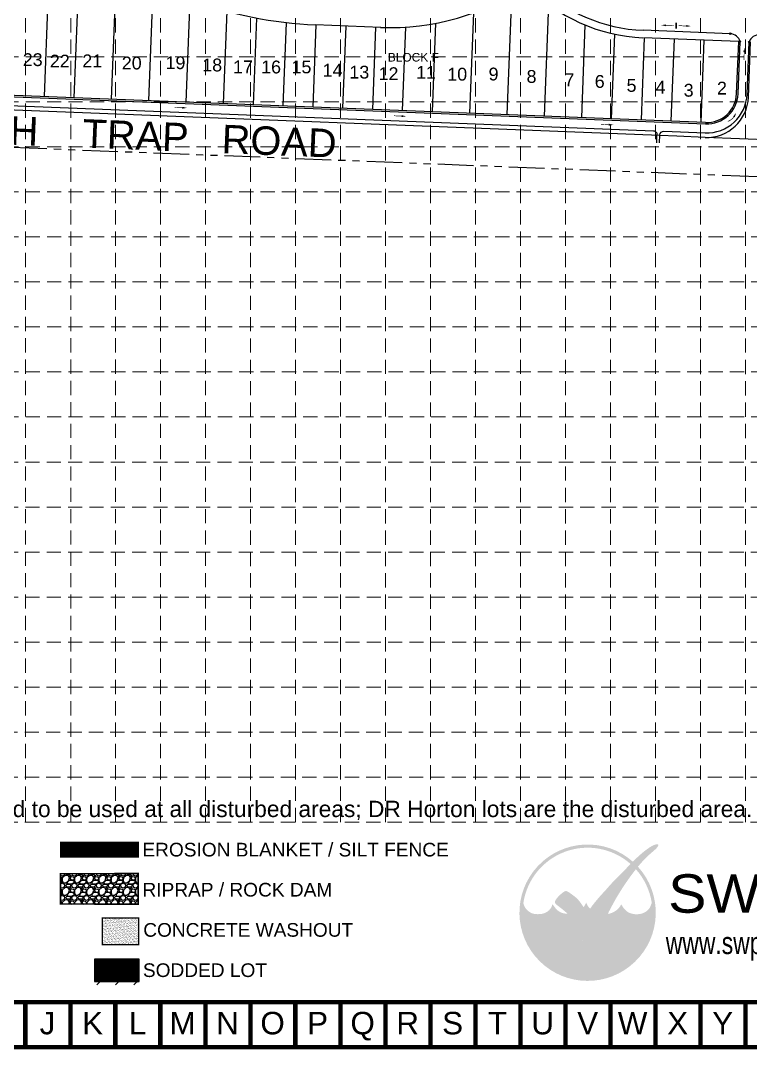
# Model space of a CAD drawing. Header units: inches. Extents: x 3312 to 5850, y 7905 to 11961.
# Drawn here: x 3942 to 4968, y 7905 to 9351 of the extents above; entities that cross this region are included whole.
import ezdxf
from ezdxf.enums import TextEntityAlignment as Align

# ---------------------------------------------------------------- set-up
doc = ezdxf.new("R2010")
doc.units = ezdxf.units.IN
doc.header["$LTSCALE"] = 80
doc.header["$MEASUREMENT"] = 0
for name, pattern in [('ACAD_ISO02W100', [15, 12, -3]), ('HIDDEN', [0.375, 0.25, -0.125]), ('PHANTOM2', [1.25, 0.625, -0.125, 0.125, -0.125, 0.125, -0.125])]:
    doc.linetypes.add(name, pattern=pattern)
for name, color, linetype in [('1 BLOCK NUMBER', 7, 'Continuous'), ('1 LOT NUMBER', 7, 'Continuous'), ('BASE', 7, 'Continuous'), ('BNDY', 7, 'PHANTOM2'), ('grid', 254, 'HIDDEN'), ('LEGEND', 7, 'Continuous'), ('LOGO', 7, 'Continuous'), ('LOT NUM', 7, 'Continuous'), ('LOTLINE', 7, 'Continuous'), ('PAVING', 7, 'Continuous'), ('ROW', 7, 'Continuous')]:
    doc.layers.add(name, color=color, linetype=linetype)
doc.styles.add("L200'", font='ARIAL.TTF', dxfattribs={"height": 0.001969})
doc.styles.add('LOGO1', font='ROCKEB.TTF', dxfattribs={"height": 25})
doc.styles.get("Standard").update_dxf_attribs({"font": 'ARIAL.TTF', "height": 25})

# ---------------------------------------------------------------- blocks, each defined once
blk = doc.blocks.new('washout')
at = {"layer": 'BASE'}
h = blk.add_hatch(dxfattribs=at)
h.set_pattern_fill('AR-SAND', color=30, scale=1.29438, style=0)
h.set_pattern_definition([(37.5, (1095.3101, -97.0785), (-0.0815373, 2.494042), [0, -1.9674576, 0, -2.200446, 0, -2.1033675]), (7.5, (1095.31, -97.0785), (2.290764, 3.652929), [0, -1.0613916, 0, -1.7733006, 0, -0.6795495]), (327.5, (1093.718, -97.0785), (4.030883, 0.007325), [0, -0.64719, 0, -2.329884, 0, -3.041793]), (317.5, (1093.718, -97.0785), (3.89107, 1.136046), [0, -0.323595, 0, -1.5273684, 0, -1.747413])])
h.paths.add_polyline_path([(44.3, 0), (44.3, 32.4), (0, 32.4), (0, 0)])
at = {"layer": 'BASE', "color": 30, "linetype": 'ACAD_ISO02W100', "const_width": 1.62}
blk.add_lwpolyline([(0, 0), (44.3, 0), (44.3, 32.4), (0, 32.4)], close=True, dxfattribs=at)
blk = doc.blocks.new('new logo')
at = {"layer": 'LOGO'}
h = blk.add_hatch(color=170, dxfattribs=at)
h.paths.add_polyline_path([(67.43, 44.06), (66.82, 44.7), (66.35, 45.25), (65.96, 45.76), (65.54, 46.4), (65.09, 47.19), (64.7, 47.94), (64.44, 48.47), (64.18, 49.02), (63.92, 49.58), (63.67, 50.15), (63.31, 50.99), (62.9, 52), (62.6, 52.78), (62.42, 53.27), (62.25, 53.75), (62.07, 54.23), (61.88, 54.72), (61.69, 55.22), (61.48, 55.74), (61.26, 56.27), (61.03, 56.81), (60.78, 57.37), (60.52, 57.93), (60.25, 58.5), (59.96, 59.07), (59.66, 59.64), (59.34, 60.2), (59.02, 60.77), (58.68, 61.32), (58.34, 61.87), (57.99, 62.4), (57.64, 62.91), (57.29, 63.4), (56.95, 63.87), (56.61, 64.32), (56.27, 64.74), (55.93, 65.14), (55.58, 65.53), (55.23, 65.91), (54.91, 66.23), (53.98, 66.22), (52.92, 66.33), (52.05, 66.5), (51.45, 66.64), (50.85, 66.81), (50.26, 67.01), (49.41, 67.35), (48.33, 67.91), (47.34, 68.56), (46.46, 69.26), (45.69, 70.02), (45.01, 70.79), (44.44, 71.52), (43.98, 72.16), (43.6, 72.69), (43.42, 72.95), (43.25, 73.18), (43.1, 73.38), (42.96, 73.53), (42.85, 73.65), (42.75, 73.73), (42.66, 73.76), (42.59, 73.76), (42.53, 73.71), (42.48, 73.63), (42.43, 73.52), (42.38, 73.38), (42.33, 73.22), (42.19, 72.76), (41.96, 72.1), (41.67, 71.46), (41.36, 70.91), (40.98, 70.34), (40.53, 69.77), (40.01, 69.21), (39.42, 68.67), (38.77, 68.17), (38.06, 67.7), (37.31, 67.27), (36.53, 66.9), (35.73, 66.59), (34.88, 66.34), (33.96, 66.14), (32.97, 65.99), (31.89, 65.9), (30.76, 65.86), (29.65, 65.89), (28.59, 65.97), (27.62, 66.13), (26.71, 66.36), (25.83, 66.67), (24.95, 67.08), (24.08, 67.58), (23.21, 68.18), (22.36, 68.88), (21.76, 69.47), (21.37, 69.89), (20.98, 70.36), (20.61, 70.88), (20.24, 71.46), (19.89, 72.13), (19.54, 72.89), (19.19, 73.77), (18.85, 74.77, -0.595729), (106.28, 106.77), (106.97, 107.48), (107.53, 108.05), (108.12, 108.64, 37.93689), (112.29, 104.53), (112.05, 104.24), (111.57, 103.66), (111.09, 103.06), (110.61, 102.47, -0.146449), (123.57, 75.01), (123.33, 74.47), (123.13, 73.97), (122.94, 73.5), (122.77, 73.07), (122.51, 72.4), (122.22, 71.72), (121.9, 71.1), (121.52, 70.53), (121.11, 70), (120.66, 69.51), (120.15, 69.03), (119.62, 68.57), (119.04, 68.14), (118.44, 67.73), (117.81, 67.36), (117.15, 67.03), (116.47, 66.74), (115.76, 66.49), (115.03, 66.28), (114.28, 66.11), (113.5, 65.97), (112.72, 65.88), (111.92, 65.82), (111.11, 65.8), (110.29, 65.82), (109.44, 65.89), (108.56, 66.01), (107.66, 66.19), (106.75, 66.43), (105.88, 66.73), (105.05, 67.1), (104.26, 67.53), (103.5, 68.04), (102.78, 68.61), (102.07, 69.26), (101.4, 69.96), (100.78, 70.68), (100.24, 71.38), (99.83, 72.02), (99.55, 72.52), (99.4, 72.79), (99.26, 73.03), (99.13, 73.24), (99.02, 73.4), (98.92, 73.52), (98.82, 73.58), (98.72, 73.6), (98.63, 73.58), (98.54, 73.51), (98.45, 73.42), (98.36, 73.3), (98.26, 73.16), (98.17, 73), (98.06, 72.83), (97.8, 72.39), (97.42, 71.81), (96.93, 71.14), (96.41, 70.55), (95.93, 70.06), (95.41, 69.58), (94.84, 69.11), (94.21, 68.65), (93.52, 68.19), (92.75, 67.74), (91.9, 67.28), (90.95, 66.85), (90.08, 66.57), (89.39, 66.39), (88.62, 66.22), (87.78, 66.08), (87.59, 65.61), (87.38, 65.07), (87.13, 64.45), (86.86, 63.76), (86.57, 63), (86.26, 62.19), (85.94, 61.33), (85.6, 60.44), (85.25, 59.53), (84.91, 58.59), (84.56, 57.66), (84.21, 56.72), (83.87, 55.8), (83.53, 54.89), (83.21, 54.02), (82.9, 53.18), (82.61, 52.38), (82.34, 51.64), (82.09, 50.96), (81.86, 50.33), (81.65, 49.76), (81.33, 48.95), (80.94, 48.06), (80.54, 47.29), (80.1, 46.58), (79.62, 45.94), (79.13, 45.36), (78.61, 44.81), (78.1, 44.32), (77.57, 43.87), (77.04, 43.47), (76.48, 43.12), (75.9, 42.81), (75.31, 42.55), (74.58, 42.28), (73.74, 42.05), (72.97, 41.94), (72.25, 41.93), (71.55, 42.04), (70.87, 42.22), (70.06, 42.5), (69.36, 42.77), (68.67, 43.11), (68.04, 43.53)])
h.paths.add_polyline_path([(71.76, 72.04), (70.7, 73.9), (70.07, 75.23), (69.69, 74.29), (68.67, 72.59), (67.85, 71.67), (67.95, 71.51), (68.11, 71.24), (68.27, 70.99), (68.41, 70.76), (68.55, 70.55), (68.68, 70.37), (68.8, 70.21), (68.92, 70.07), (69.04, 69.95), (69.15, 69.84), (69.26, 69.75), (69.37, 69.67), (69.48, 69.59), (69.59, 69.52), (69.7, 69.46), (69.82, 69.41), (69.94, 69.36), (70.05, 69.32), (70.17, 69.28), (70.29, 69.25), (70.41, 69.22), (70.53, 69.2), (70.64, 69.18), (70.76, 69.17), (70.88, 69.16), (71, 69.15), (71.11, 69.15), (71.22, 69.16), (71.33, 69.17), (71.44, 69.19), (71.54, 69.21), (71.64, 69.24), (71.74, 69.27), (71.84, 69.31), (71.94, 69.35), (72.04, 69.4), (72.14, 69.45), (72.24, 69.51), (72.35, 69.58), (72.45, 69.65), (72.56, 69.72), (72.67, 69.81), (72.78, 69.9), (72.89, 70), (73, 70.1), (73.11, 70.21), (73.22, 70.34), (73.3, 70.42), (72.52, 71.08)], flags=17)
blk.add_hatch(color=240, dxfattribs=at).paths.add_polyline_path([(117.73, 117.3), (118.86, 118.16), (119.82, 118.88), (120.63, 119.47), (121.31, 119.95), (121.89, 120.34), (122.37, 120.64), (122.78, 120.89), (123.13, 121.1), (123.45, 121.27), (123.73, 121.42), (123.99, 121.55), (124.22, 121.67), (124.44, 121.77), (124.65, 121.85), (124.84, 121.93), (125.03, 122.01), (125.21, 122.09), (125.4, 122.16), (125.58, 122.23), (125.76, 122.3), (125.93, 122.37), (126.1, 122.44), (126.26, 122.49), (126.41, 122.55), (126.56, 122.6), (126.69, 122.64), (126.82, 122.67), (126.95, 122.71), (127.06, 122.73), (127.18, 122.76), (127.29, 122.78), (127.39, 122.79), (127.5, 122.8), (127.6, 122.81), (127.7, 122.82), (127.79, 122.82), (127.89, 122.82), (127.98, 122.82), (128.06, 122.81), (128.14, 122.8), (128.22, 122.79), (128.29, 122.78), (128.35, 122.76), (128.42, 122.74), (128.47, 122.72), (128.52, 122.7), (128.57, 122.67), (128.62, 122.64), (128.65, 122.61), (128.69, 122.57), (128.72, 122.53), (128.75, 122.49), (128.77, 122.44), (128.79, 122.39), (128.81, 122.34), (128.82, 122.28), (128.83, 122.21), (128.84, 122.14), (128.84, 122.07), (128.84, 122), (128.83, 121.92), (128.82, 121.84), (128.81, 121.76), (128.79, 121.68), (128.77, 121.6), (128.74, 121.52), (128.7, 121.44), (128.66, 121.35), (128.61, 121.26), (128.56, 121.16), (128.5, 121.06), (128.43, 120.95), (128.35, 120.83), (128.27, 120.7), (128.18, 120.57), (128.08, 120.42), (127.96, 120.27), (127.85, 120.12), (127.71, 119.96), (127.57, 119.79), (127.42, 119.62), (127.25, 119.44), (127.06, 119.24), (126.84, 119.03), (126.58, 118.79), (126.28, 118.52), (125.94, 118.21), (125.54, 117.86), (125.08, 117.47), (124.58, 117.04), (124.04, 116.57), (123.48, 116.08), (122.89, 115.57), (122.3, 115.05), (121.71, 114.53), (121.13, 114.01), (120.58, 113.5), (120.04, 112.99), (119.52, 112.49), (119.01, 111.99), (118.51, 111.49), (118.02, 110.99), (117.53, 110.47), (117.03, 109.94), (116.53, 109.4), (116.03, 108.85), (115.52, 108.29), (115.02, 107.71), (114.51, 107.14), (114.01, 106.56), (113.51, 105.98), (113.02, 105.4), (112.54, 104.82), (112.05, 104.24), (111.57, 103.66), (111.09, 103.06), (110.59, 102.44), (110.09, 101.8), (109.56, 101.13), (109.02, 100.43), (108.45, 99.68), (107.87, 98.9), (107.27, 98.1), (106.66, 97.27), (106.04, 96.43), (105.43, 95.59), (104.82, 94.74), (104.23, 93.91), (103.65, 93.08), (103.08, 92.27), (102.52, 91.46), (101.97, 90.65), (101.42, 89.84), (100.87, 89.01), (100.32, 88.18), (99.77, 87.33), (99.2, 86.45), (98.63, 85.56), (98.06, 84.66), (97.5, 83.76), (96.94, 82.87), (96.4, 81.99), (95.88, 81.13), (95.38, 80.29), (94.91, 79.49), (94.46, 78.72), (94.03, 77.96), (93.61, 77.23), (93.21, 76.5), (92.81, 75.77), (92.41, 75.04), (92.01, 74.29), (91.6, 73.54), (91.18, 72.77), (90.78, 72.02), (90.38, 71.27), (90, 70.56), (89.64, 69.88), (89.31, 69.25), (89.01, 68.69), (88.75, 68.19), (88.53, 67.74), (88.33, 67.32), (88.15, 66.92), (87.97, 66.52), (87.78, 66.08), (87.59, 65.61), (87.38, 65.07), (87.13, 64.45), (86.86, 63.76), (86.57, 63), (86.26, 62.19), (85.94, 61.33), (85.6, 60.44), (85.25, 59.53), (84.91, 58.59), (84.56, 57.66), (84.21, 56.72), (83.87, 55.8), (83.53, 54.89), (83.21, 54.02), (82.9, 53.18), (82.61, 52.38), (82.34, 51.64), (82.09, 50.96), (81.86, 50.33), (81.65, 49.76), (81.44, 49.23), (81.24, 48.75), (81.04, 48.29), (80.84, 47.87), (80.64, 47.48), (80.43, 47.11), (80.2, 46.75), (79.97, 46.41), (79.73, 46.09), (79.49, 45.78), (79.24, 45.49), (78.99, 45.21), (78.74, 44.95), (78.48, 44.69), (78.23, 44.45), (77.97, 44.21), (77.71, 43.99), (77.44, 43.78), (77.17, 43.58), (76.9, 43.39), (76.62, 43.21), (76.33, 43.04), (76.04, 42.89), (75.75, 42.75), (75.45, 42.62), (75.16, 42.5), (74.87, 42.39), (74.58, 42.29), (74.3, 42.2), (74.02, 42.13), (73.75, 42.07), (73.49, 42.02), (73.23, 41.98), (72.98, 41.95), (72.73, 41.94), (72.49, 41.93), (72.24, 41.94), (72.01, 41.97), (71.77, 42), (71.53, 42.05), (71.3, 42.11), (71.06, 42.17), (70.83, 42.24), (70.59, 42.32), (70.35, 42.4), (70.12, 42.48), (69.88, 42.57), (69.64, 42.66), (69.4, 42.76), (69.16, 42.87), (68.93, 42.98), (68.69, 43.11), (68.47, 43.25), (68.25, 43.39), (68.04, 43.55), (67.83, 43.72), (67.62, 43.9), (67.42, 44.09), (67.22, 44.28), (67.03, 44.49), (66.83, 44.69), (66.64, 44.9), (66.45, 45.13), (66.26, 45.36), (66.06, 45.62), (65.86, 45.91), (65.65, 46.23), (65.43, 46.59), (65.2, 47), (64.96, 47.45), (64.7, 47.94), (64.44, 48.47), (64.18, 49.02), (63.92, 49.58), (63.67, 50.15), (63.43, 50.71), (63.2, 51.26), (62.99, 51.78), (62.79, 52.29), (62.6, 52.78), (62.42, 53.27), (62.25, 53.75), (62.07, 54.23), (61.88, 54.72), (61.69, 55.22), (61.48, 55.74), (61.26, 56.27), (61.03, 56.81), (60.78, 57.37), (60.52, 57.93), (60.25, 58.5), (59.96, 59.07), (59.66, 59.64), (59.34, 60.2), (59.02, 60.77), (58.68, 61.32), (58.34, 61.87), (57.99, 62.4), (57.64, 62.91), (57.29, 63.4), (56.95, 63.87), (56.61, 64.32), (56.27, 64.74), (55.93, 65.14), (55.58, 65.53), (55.23, 65.91), (54.86, 66.28), (54.49, 66.65), (54.09, 67.01), (53.68, 67.39), (53.25, 67.76), (52.81, 68.14), (52.35, 68.52), (51.89, 68.9), (51.42, 69.28), (50.95, 69.66), (50.48, 70.04), (50.01, 70.41), (49.54, 70.78), (49.09, 71.13), (48.65, 71.47), (48.24, 71.8), (47.84, 72.11), (47.47, 72.4), (47.14, 72.66), (46.83, 72.9), (46.56, 73.11), (46.32, 73.3), (46.11, 73.47), (45.92, 73.63), (45.75, 73.78), (45.6, 73.92), (45.46, 74.05), (45.34, 74.18), (45.23, 74.31), (45.13, 74.44), (45.04, 74.56), (44.96, 74.69), (44.9, 74.82), (44.84, 74.96), (44.8, 75.1), (44.76, 75.24), (44.73, 75.39), (44.72, 75.54), (44.71, 75.69), (44.7, 75.84), (44.71, 75.99), (44.72, 76.15), (44.75, 76.3), (44.78, 76.45), (44.81, 76.6), (44.86, 76.75), (44.92, 76.9), (44.99, 77.06), (45.07, 77.23), (45.17, 77.4), (45.29, 77.59), (45.42, 77.8), (45.57, 78.01), (45.73, 78.24), (45.91, 78.48), (46.11, 78.73), (46.32, 78.99), (46.55, 79.26), (46.8, 79.54), (47.06, 79.83), (47.33, 80.13), (47.62, 80.43), (47.91, 80.73), (48.21, 81.04), (48.52, 81.34), (48.84, 81.64), (49.16, 81.93), (49.48, 82.21), (49.79, 82.48), (50.1, 82.74), (50.41, 82.98), (50.7, 83.21), (50.98, 83.42), (51.24, 83.62), (51.49, 83.79), (51.7, 83.95), (51.9, 84.08), (52.08, 84.19), (52.25, 84.29), (52.4, 84.38), (52.55, 84.45), (52.68, 84.51), (52.82, 84.56), (52.95, 84.61), (53.08, 84.64), (53.21, 84.67), (53.34, 84.69), (53.47, 84.7), (53.6, 84.7), (53.72, 84.69), (53.85, 84.68), (53.97, 84.65), (54.1, 84.62), (54.22, 84.58), (54.35, 84.54), (54.48, 84.48), (54.61, 84.43), (54.74, 84.36), (54.88, 84.3), (55.02, 84.23), (55.17, 84.15), (55.34, 84.06), (55.51, 83.97), (55.7, 83.86), (55.91, 83.73), (56.14, 83.59), (56.4, 83.42), (56.68, 83.23), (56.99, 83.01), (57.32, 82.78), (57.67, 82.53), (58.03, 82.27), (58.4, 81.99), (58.79, 81.71), (59.18, 81.42), (59.57, 81.13), (59.97, 80.83), (60.37, 80.53), (60.76, 80.22), (61.15, 79.91), (61.54, 79.59), (61.91, 79.27), (62.28, 78.93), (62.64, 78.6), (62.98, 78.25), (63.32, 77.9), (63.65, 77.54), (63.97, 77.17), (64.29, 76.79), (64.6, 76.4), (64.91, 76.01), (65.22, 75.6), (65.52, 75.19), (65.82, 74.78), (66.11, 74.37), (66.39, 73.96), (66.66, 73.57), (66.91, 73.18), (67.15, 72.81), (67.37, 72.45), (67.58, 72.12), (67.77, 71.8), (67.95, 71.51), (68.11, 71.24), (68.27, 70.99), (68.41, 70.76), (68.55, 70.55), (68.68, 70.37), (68.8, 70.21), (68.92, 70.07), (69.04, 69.95), (69.15, 69.84), (69.26, 69.75), (69.37, 69.67), (69.48, 69.59), (69.59, 69.52), (69.7, 69.46), (69.82, 69.41), (69.94, 69.36), (70.05, 69.32), (70.17, 69.28), (70.29, 69.25), (70.41, 69.22), (70.53, 69.2), (70.64, 69.18), (70.76, 69.17), (70.88, 69.16), (71, 69.15), (71.11, 69.15), (71.22, 69.16), (71.33, 69.17), (71.44, 69.19), (71.54, 69.21), (71.64, 69.24), (71.74, 69.27), (71.84, 69.31), (71.94, 69.35), (72.04, 69.4), (72.14, 69.45), (72.24, 69.51), (72.35, 69.58), (72.45, 69.65), (72.56, 69.72), (72.67, 69.81), (72.78, 69.9), (72.89, 70), (73, 70.1), (73.11, 70.21), (73.22, 70.34), (73.34, 70.47), (73.46, 70.61), (73.58, 70.77), (73.72, 70.94), (73.85, 71.12), (74, 71.32), (74.15, 71.53), (74.32, 71.77), (74.5, 72.01), (74.68, 72.27), (74.88, 72.55), (75.09, 72.84), (75.32, 73.15), (75.56, 73.46), (75.82, 73.79), (76.09, 74.14), (76.37, 74.49), (76.67, 74.87), (76.99, 75.25), (77.32, 75.65), (77.66, 76.07), (78.02, 76.5), (78.39, 76.95), (78.77, 77.42), (79.18, 77.91), (79.6, 78.4), (80.03, 78.92), (80.49, 79.45), (80.96, 80), (81.46, 80.56), (81.97, 81.13), (82.5, 81.72), (83.04, 82.31), (83.59, 82.91), (84.14, 83.51), (84.68, 84.1), (85.22, 84.68), (85.74, 85.25), (86.24, 85.81), (86.73, 86.35), (87.2, 86.89), (87.67, 87.41), (88.13, 87.94), (88.59, 88.46), (89.06, 88.98), (89.53, 89.52), (90.01, 90.05), (90.5, 90.6), (91, 91.16), (91.52, 91.73), (92.06, 92.31), (92.61, 92.9), (93.18, 93.5), (93.77, 94.12), (94.38, 94.75), (95.01, 95.39), (95.64, 96.03), (96.28, 96.68), (96.92, 97.32), (97.56, 97.96), (98.19, 98.58), (98.8, 99.19), (99.39, 99.77), (99.96, 100.34), (100.52, 100.9), (101.07, 101.45), (101.61, 101.98), (102.14, 102.52), (102.66, 103.05), (103.19, 103.59), (103.72, 104.13), (104.25, 104.67), (104.78, 105.23), (105.32, 105.78), (105.86, 106.34), (106.41, 106.91), (106.97, 107.48), (107.53, 108.05), (108.11, 108.62), (108.69, 109.2), (109.27, 109.77), (109.86, 110.34), (110.45, 110.91), (111.04, 111.47), (111.62, 112.02), (112.2, 112.56), (112.77, 113.1), (113.35, 113.62), (113.95, 114.16), (114.58, 114.71), (115.26, 115.3), (116.01, 115.91), (116.82, 116.58)])
at = {"layer": 'LOGO', "style": 'LOGO1'}
for s, height, width, p in [('SWPPP', 31.324, 1.115, (136.96, 67.05)), ('www.swppp.com', 18.1118, 0.77, (135.01, 33.35))]:
    blk.add_text(s, height=height, dxfattribs=dict(at, width=width)).set_placement(p)

msp = doc.modelspace()

# ---------------------------------------------------------------- hatches: boundary and pattern name
at = {"layer": 'LEGEND', "linetype": 'ACAD_ISO02W100'}
h = msp.add_hatch(dxfattribs=at)
h.set_pattern_fill('GRAVEL', color=240, scale=17.164216, style=0)
h.set_pattern_definition([(228.0128, (2776.413, 7242.2017), (-137.3136998, -154.4779694), [2.3092, -228.6117]), (184.9697, (2774.8682, 7240.4853), (205.97061324, 17.16406706), [3.96267, -392.30404]), (132.5104, (2770.9204, 7240.142), (171.64200335, -188.8065278), [2.79413, -276.61906]), (267.2737, (2764.2264, 7235.8509), (17.1641479, 343.2843304), [3.60857, -357.24841]), (292.8337, (2764.05475, 7232.24644), (-85.82125135, 205.9705336), [3.53849, -350.31089]), (357.2737, (2765.4279, 7228.98524), (-343.2843304, 17.1641479), [3.60857, -357.24841]), (37.6942, (2769.0324, 7228.8136), (-223.13493754, -171.64199797), [4.77215, -472.44246]), (72.2553, (2772.8085, 7231.7315), (120.1496986, 377.61269317), [4.5054, -446.03483]), (121.4296, (2774.18164, 7236.0226), (-137.31387146, 223.13472626), [3.62079, -358.45875]), (175.2364, (2772.2936, 7239.1121), (188.8063952, -17.1640709), [4.1337, -202.55085]), (222.3974, (2768.17417, 7239.4554), (-205.97072137, -188.80624302), [5.34576, -529.23072]), (138.8141, (2781.219, 7235.6793), (-120.1495644, 102.9852515), [1.82457, -180.63353]), (171.4692, (2779.8458, 7236.8808), (223.134782, -34.3285683), [3.47124, -343.65354]), (225, (2776.413, 7237.396), (-2e-15, -17.16422), [2.42738, -21.84648]), (203.1986, (2775.2115, 7239.4554), (85.8210767, 34.3284553), [1.3072, -129.41158]), (291.8014, (2774.01, 7238.9405), (-17.164215, 51.4926535), [1.84864, -90.5835]), (30.9638, (2774.6966, 7237.224), (51.492615, 34.328475), [3.00252, -97.0812]), (161.5651, (2777.271, 7238.769), (34.32844, -17.164189), [2.17112, -52.1069]), (16.3895, (2764.0548, 7238.9405), (171.6422004, 51.49252367), [3.0415, -301.10919]), (70.3462, (2766.9727, 7239.7987), (-68.6567835, -188.8064156), [2.55165, -252.61277]), (293.1986, (2777.2712, 7242.2017), (-34.3284553, 85.8210767), [2.61437, -128.1044]), (343.6105, (2778.3011, 7239.7987), (-171.6422004, 51.49252367), [3.0415, -301.10919]), (339.444, (2764.0548, 7228.2987), (-85.821113, 34.3283638), [2.93302, -143.71811]), (294.7751, (2766.801, 7227.2688), (-85.8209473, 188.8064377), [2.45754, -243.29664]), (66.8014, (2777.4428, 7225.0375), (34.3284553, 85.8210767), [2.61437, -128.1044]), (17.354, (2778.4727, 7227.4405), (-223.1348461, -68.6567707), [2.87725, -284.84745]), (69.444, (2769.0324, 7225.0375), (-34.3283638, -85.821113), [1.46651, -145.18462]), (101.3099, (2776.413, 7225.0375), (-17.1641756, 68.656878), [0.8752, -86.64546]), (165.9638, (2776.2413, 7225.8957), (51.492658, -17.164183), [3.53849, -67.23138]), (186.009, (2772.8085, 7226.7539), (171.6421584, 17.16420455), [3.27922, -324.64266]), (303.6901, (2774.6966, 7235.6793), (-17.164239, 34.328425), [2.47546, -59.411]), (353.1572, (2776.0697, 7233.6196), (291.79166563, -34.3285698), [4.32185, -427.86208]), (60.9454, (2780.3608, 7233.1047), (-68.6568655, -120.1495205), [1.76716, -174.94926]), (90, (2781.219, 7234.65), (-17.16422, 17.16422), [1.02985, -16.13436]), (120.2564, (2772.4652, 7227.2688), (68.6567773, -120.149556), [2.38452, -236.06839]), (48.0128, (2771.2637, 7229.3285), (137.3136998, 154.4779694), [4.61841, -226.3025]), (0, (2774.353, 7232.761), (17.16422, 17.16422), [4.4627, -12.70152]), (325.3048, (2778.816, 7232.7614), (-171.6420641, 120.14966164), [2.7139, -268.67618]), (254.0546, (2781.0473, 7231.2166), (-17.1642144, -68.6568672), [2.49914, -122.45824]), (207.646, (2780.36076, 7228.8136), (-326.1200371, -171.64229505), [4.06903, -402.83513]), (175.4261, (2776.7563, 7226.92554), (-223.13482104, 17.16412703), [4.30477, -426.1716])])
h.paths.add_polyline_path([(3997.7, 8109), (4106.9, 8108.8), (4106.9, 8151.8), (3997.7, 8151.6)])
at = {"layer": 'LEGEND'}
h = msp.add_hatch(dxfattribs=at)
h.set_pattern_fill('ANSI31', color=2, scale=7.419413, style=0)
h.set_pattern_definition([(45, (3970.169, 7921.7338), (-0.6557896, 0.6557896), [])])
h.paths.add_polyline_path([(4045.4, 8031.7), (4045.4, 8029.8), (4045.4, 8000.1), (4108.1, 8000.1), (4108.1, 8031.7)])
h = msp.add_hatch(dxfattribs=at)
h.set_pattern_fill('ANSI31', color=2, scale=148.388257, style=0)
h.set_pattern_definition([(45, (3970.169, 7916.867), (-13.1158, 13.1158), [])])
h.paths.add_polyline_path([(4045.4, 8026.8), (4045.4, 8025), (4045.4, 7995.2), (4108.1, 7995.2), (4108.1, 8026.8)])
at = {"layer": 'PAVING', "linetype": 'Continuous', "lineweight": 30}
h = msp.add_hatch(color=256, dxfattribs=at)
edge = h.paths.add_edge_path()
edge.add_line((4849.3, 9345), (4848.7, 9344.5))
edge.add_line((4848.7, 9344.5), (4859.8, 9344.1))
edge.add_line((4859.8, 9344.1), (4859.8, 9343.2))
edge.add_line((4859.8, 9343.2), (4848.7, 9343.6))
edge.add_line((4848.7, 9343.6), (4849.2, 9342.9))
edge.add_line((4849.2, 9342.9), (4849.2, 9342.9))
edge.add_ellipse((4848.6, 9342.9), major_axis=(0.588, -0.02), ratio=0.285714, start_angle=-125.8315, end_angle=14.4967, ccw=False)
edge.add_line((4848.3, 9342.8), (4848.3, 9342.8))
edge.add_line((4848.3, 9342.8), (4842.3, 9344.2))
edge.add_line((4842.3, 9344.2), (4848.4, 9345.2))
edge.add_line((4848.4, 9345.2), (4848.4, 9345.2))
edge.add_ellipse((4848.7, 9345), major_axis=(0.588, -0.02), ratio=0.285714, start_angle=-17.1827, end_angle=124.7269, ccw=False)
edge.add_line((4849.3, 9345), (4849.3, 9345))
edge.add_line((4849.3, 9345), (4849.3, 9345))
edge.add_line((4849.3, 9345), (4849.3, 9345))
h = msp.add_hatch(color=256, dxfattribs=at)
edge = h.paths.add_edge_path()
edge.add_line((4877.1, 9344.1), (4877.6, 9343.5))
edge.add_line((4877.6, 9343.5), (4866.5, 9343.9))
edge.add_line((4866.5, 9343.9), (4866.5, 9343))
edge.add_line((4866.5, 9343), (4877.6, 9342.6))
edge.add_line((4877.6, 9342.6), (4877, 9342))
edge.add_line((4877, 9342), (4877, 9342))
edge.add_ellipse((4877.6, 9342), major_axis=(-0.588, 0.018), ratio=0.285714, start_angle=345.5033, end_angle=485.8315)
edge.add_line((4877.9, 9341.8), (4877.9, 9341.8))
edge.add_line((4877.9, 9341.8), (4883.9, 9342.9))
edge.add_line((4883.9, 9342.9), (4878, 9344.2))
edge.add_line((4878, 9344.2), (4878, 9344.2))
edge.add_ellipse((4877.6, 9344.1), major_axis=(-0.588, 0.018), ratio=0.285714, start_angle=235.2731, end_angle=377.1827)
edge.add_line((4877.1, 9344.1), (4877.1, 9344.1))
edge.add_line((4877.1, 9344.1), (4877.1, 9344.1))
edge.add_line((4877.1, 9344.1), (4877.1, 9344.1))
at = {"layer": 'PAVING'}
h = msp.add_hatch(color=256, dxfattribs=at)
edge = h.paths.add_edge_path()
edge.add_line((4959.9, 9305.7), (4959.4, 9306.3))
edge.add_line((4959.4, 9306.3), (4958.9, 9295.2))
edge.add_line((4958.9, 9295.2), (4958, 9295.2))
edge.add_line((4958, 9295.2), (4958.5, 9306.4))
edge.add_line((4958.5, 9306.4), (4957.8, 9305.8))
edge.add_line((4957.8, 9305.8), (4957.8, 9305.8))
edge.add_ellipse((4957.8, 9306.4), major_axis=(-0.026, -0.587), ratio=0.285714, start_angle=-125.8315, end_angle=14.4967, ccw=False)
edge.add_line((4957.6, 9306.7), (4957.7, 9306.7))
edge.add_line((4957.7, 9306.7), (4959.2, 9312.7))
edge.add_line((4959.2, 9312.7), (4960.1, 9306.6))
edge.add_line((4960.1, 9306.6), (4960.1, 9306.6))
edge.add_ellipse((4959.9, 9306.3), major_axis=(-0.026, -0.587), ratio=0.285714, start_angle=-17.1827, end_angle=124.7269, ccw=False)
edge.add_line((4959.9, 9305.7), (4959.9, 9305.7))
edge.add_line((4959.9, 9305.7), (4959.9, 9305.7))
edge.add_line((4959.9, 9305.7), (4959.9, 9305.7))
h = msp.add_hatch(color=256, dxfattribs=at)
edge = h.paths.add_edge_path()
edge.add_line((4168.7, 9229.2), (4169.2, 9228.6))
edge.add_line((4169.2, 9228.6), (4158.1, 9229))
edge.add_line((4158.1, 9229), (4158.1, 9228.1))
edge.add_line((4158.1, 9228.1), (4169.2, 9227.7))
edge.add_line((4169.2, 9227.7), (4168.6, 9227.1))
edge.add_line((4168.6, 9227.1), (4168.6, 9227.1))
edge.add_ellipse((4169.1, 9227), major_axis=(-0.588, 0.022), ratio=0.285714, start_angle=345.5033, end_angle=485.8315)
edge.add_line((4169.5, 9226.9), (4169.5, 9226.9))
edge.add_line((4169.5, 9226.9), (4175.5, 9227.9))
edge.add_line((4175.5, 9227.9), (4169.6, 9229.3))
edge.add_line((4169.6, 9229.3), (4169.6, 9229.3))
edge.add_ellipse((4169.2, 9229.2), major_axis=(-0.588, 0.022), ratio=0.285714, start_angle=235.2731, end_angle=377.1827)
edge.add_line((4168.7, 9229.2), (4168.7, 9229.2))
edge.add_line((4168.7, 9229.2), (4168.7, 9229.2))
edge.add_line((4168.7, 9229.2), (4168.7, 9229.2))
h = msp.add_hatch(color=256, dxfattribs=at)
edge = h.paths.add_edge_path()
edge.add_line((4477, 9217.4), (4477.6, 9216.8))
edge.add_line((4477.6, 9216.8), (4466.5, 9217.3))
edge.add_line((4466.5, 9217.3), (4466.4, 9216.4))
edge.add_line((4466.4, 9216.4), (4477.5, 9215.9))
edge.add_line((4477.5, 9215.9), (4476.9, 9215.3))
edge.add_line((4476.9, 9215.3), (4476.9, 9215.3))
edge.add_ellipse((4477.5, 9215.3), major_axis=(-0.588, 0.022), ratio=0.285714, start_angle=345.5033, end_angle=485.8315)
edge.add_line((4477.8, 9215.1), (4477.8, 9215.1))
edge.add_line((4477.8, 9215.1), (4483.9, 9216.1))
edge.add_line((4483.9, 9216.1), (4477.9, 9217.5))
edge.add_line((4477.9, 9217.5), (4477.9, 9217.5))
edge.add_ellipse((4477.6, 9217.4), major_axis=(-0.588, 0.022), ratio=0.285714, start_angle=235.2731, end_angle=377.1827)
edge.add_line((4477, 9217.4), (4477, 9217.4))
edge.add_line((4477, 9217.4), (4477, 9217.4))
edge.add_line((4477, 9217.4), (4477, 9217.4))
at = {"layer": 'PAVING', "linetype": 'Continuous', "lineweight": 30}
h = msp.add_hatch(color=256, dxfattribs=at)
edge = h.paths.add_edge_path()
edge.add_line((4943.7, 9216.4), (4947.6, 9221.1))
edge.add_line((4947.6, 9221.1), (4945.8, 9215.3))
edge.add_line((4945.8, 9215.3), (4945.8, 9215.3))
edge.add_ellipse((4945.5, 9215), major_axis=(-0.283, -0.515), ratio=0.285714, start_angle=-17.1827, end_angle=124.7269, ccw=False)
edge.add_line((4945.2, 9214.6), (4945.2, 9214.6))
edge.add_line((4945.2, 9214.6), (4945, 9215.3))
edge.add_line((4945, 9215.3), (4945, 9215.3))
edge.add_arc((4927.9, 9228.2), 21.5, 292.5977, 323.006, ccw=False)
edge.add_line((4936.1, 9208.4), (4935.8, 9209.2))
edge.add_arc((4927.9, 9228.2), 20.5, 292.5977, 322.6735)
edge.add_line((4944.2, 9215.7), (4944.2, 9215.7))
edge.add_line((4944.2, 9215.7), (4943.4, 9215.5))
edge.add_line((4943.4, 9215.5), (4943.4, 9215.5))
edge.add_ellipse((4943.6, 9216.1), major_axis=(-0.283, -0.515), ratio=0.285714, start_angle=-125.8315, end_angle=14.4967, ccw=False)
edge.add_line((4943.7, 9216.4), (4943.7, 9216.4))
at = {"layer": 'PAVING'}
h = msp.add_hatch(color=256, dxfattribs=at)
edge = h.paths.add_edge_path()
edge.add_line((4768.3, 9205.3), (4768.8, 9204.8))
edge.add_line((4768.8, 9204.8), (4757.7, 9205.2))
edge.add_line((4757.7, 9205.2), (4757.7, 9204.3))
edge.add_line((4757.7, 9204.3), (4768.8, 9203.9))
edge.add_line((4768.8, 9203.9), (4768.2, 9203.3))
edge.add_line((4768.2, 9203.3), (4768.2, 9203.3))
edge.add_ellipse((4768.7, 9203.2), major_axis=(-0.588, 0.022), ratio=0.285714, start_angle=345.5033, end_angle=485.8315)
edge.add_line((4769.1, 9203.1), (4769.1, 9203.1))
edge.add_line((4769.1, 9203.1), (4775.1, 9204.1))
edge.add_line((4775.1, 9204.1), (4769.2, 9205.5))
edge.add_line((4769.2, 9205.5), (4769.2, 9205.5))
edge.add_ellipse((4768.8, 9205.4), major_axis=(-0.588, 0.022), ratio=0.285714, start_angle=235.2731, end_angle=377.1827)
edge.add_line((4768.3, 9205.3), (4768.3, 9205.3))
edge.add_line((4768.3, 9205.3), (4768.3, 9205.3))
edge.add_line((4768.3, 9205.3), (4768.3, 9205.3))

# ---------------------------------------------------------------- linework, layer by layer
at = {"layer": 'BASE', "const_width": 6.33}
for points in [[(5846.6, 7907.8), (5846.6, 11957.5), (3315.5, 11957.5), (3315.5, 7907.8)], [(5783.3, 7971.1), (5783.3, 11894.2), (3378.8, 11894.2), (3378.8, 7971.1)]]:
    msp.add_lwpolyline(points, close=True, dxfattribs=at)
for points in [[(3948.3, 7971.1), (3948.3, 7907.8)], [(4011.6, 7971.1), (3948.3, 7971.1)], [(4011.6, 7971.1), (4011.6, 7907.8)], [(4074.8, 7971.1), (4074.8, 7907.8)], [(4138.1, 7971.1), (4138.1, 7907.8)], [(4201.4, 7971.1), (4201.4, 7907.8)], [(4264.7, 7971.1), (4264.7, 7907.8)], [(4327.9, 7971.1), (4327.9, 7907.8)], [(4391.2, 7971.1), (4391.2, 7907.8)], [(4454.5, 7971.1), (4454.5, 7907.8)], [(4517.8, 7971.1), (4517.8, 7907.8)], [(4581, 7971.1), (4581, 7907.8)], [(4644.3, 7971.1), (4644.3, 7907.8)], [(4707.6, 7971.1), (4707.6, 7907.8)], [(4770.9, 7971.1), (4770.9, 7907.8)], [(4834.1, 7971.1), (4834.1, 7907.8)], [(4897.4, 7971.1), (4897.4, 7907.8)], [(4960.7, 7971.1), (4960.7, 7907.8)]]:
    msp.add_lwpolyline(points, dxfattribs=at)
at = {"layer": 'BNDY'}
msp.add_line((5677.2, 9103.6), (3647, 9183.2), dxfattribs=at)
at = {"layer": 'grid', "color": 252, "linetype": 'HIDDEN', "lineweight": 0}
for p, q in [((3948.5, 8224.1), (3948.5, 11891.7)), ((4012, 8224.1), (4011.9, 11891.7)), ((4074.8, 8224.1), (4075, 11891.7)), ((4138.1, 8224.1), (4138.5, 11891.6)), ((4201.4, 8224.1), (4201.4, 11894.2)), ((4264.7, 8224), (4264.7, 11894.2)), ((4327.9, 8224), (4327.9, 11894.2)), ((4391.2, 8224), (4391.2, 11894.2)), ((4454.5, 8224), (4454.5, 11894.2)), ((4517.8, 8224), (4517.8, 11894.2)), ((4581, 8224), (4581, 11894.2)), ((4644.3, 8224), (4644.3, 11894.2)), ((4707.6, 8224), (4707.6, 11894.2)), ((4770.9, 8224), (4770.9, 11894.2)), ((4834.1, 8224), (4834.1, 11894.2)), ((4897.4, 8223.9), (4897.4, 11894.2)), ((4960.7, 8223.9), (4960.7, 11894.2)), ((3378.8, 9299.9), (5783.3, 9299.9)), ((3378.8, 9236.6), (5783.3, 9236.6)), ((3378.8, 9173.3), (5783.3, 9173.3)), ((3378.8, 9110), (5783.3, 9110)), ((3378.8, 9046.8), (5783.3, 9046.8)), ((3378.8, 8983.5), (5783.3, 8983.5)), ((3378.8, 8920.2), (5783.3, 8920.2)), ((3378.8, 8856.9), (5783.3, 8856.9)), ((3378.8, 8793.7), (5783.3, 8793.7)), ((3378.2, 8730.2), (5782.7, 8730.2)), ((3378.2, 8666.9), (5782.7, 8666.9)), ((3378.2, 8603.6), (5782.7, 8603.6)), ((3378.2, 8540.3), (5782.7, 8540.3)), ((3378.2, 8477.1), (5782.7, 8477.1)), ((3377.9, 8413.8), (5780.7, 8413.7)), ((3377.4, 8350.4), (5780.7, 8350.8)), ((3377.6, 8287.2), (5780.9, 8287.1)), ((3377.6, 8224.2), (5780.8, 8223.8))]:
    msp.add_line(p, q, dxfattribs=at)
at = {"layer": 'LEGEND', "color": 84, "const_width": 22.3}
msp.add_lwpolyline([(3997.1, 8185.5), (4108, 8185.5)], dxfattribs=at)
at = {"layer": 'LEGEND', "color": 240, "linetype": 'ACAD_ISO02W100', "const_width": 2.15}
msp.add_lwpolyline([(3997.7, 8109), (4106.9, 8108.8), (4106.9, 8151.8), (3997.7, 8151.6)], close=True, dxfattribs=at)
at = {"layer": 'LEGEND', "color": 2}
msp.add_lwpolyline([(4045.4, 8029.8), (4045.4, 8000.1), (4108.1, 8000.1), (4108.1, 8031.7), (4045.4, 8031.7)], close=True, dxfattribs=at)
at = {"layer": 'LOTLINE'}
for p, q in [((4017, 9242.2), (4022.9, 9393.3)), ((4069.4, 9240.2), (4075.6, 9397.4)), ((4625.5, 9218.4), (4632.1, 9386.6)), ((3975, 9243.9), (3980.4, 9381.3)), ((4121.9, 9238.1), (4127.6, 9382.4)), ((4174.4, 9236.1), (4180, 9380.8)), ((4678, 9216.3), (4684.1, 9373.5)), ((4226.8, 9234), (4231.9, 9363.8)), ((4573, 9220.5), (4578.6, 9361.5)), ((4268.8, 9232.4), (4273.6, 9354.1)), ((4310.7, 9230.7), (4315.3, 9347.7)), ((4352.7, 9229.1), (4357.2, 9344.5)), ((4394.7, 9227.4), (4399.2, 9342.9)), ((4478.6, 9224.2), (4483.2, 9341.4)), ((4520.6, 9222.5), (4525.5, 9346.8)), ((4730.4, 9214.3), (4735.5, 9344.2)), ((4436.7, 9225.8), (4441.2, 9341.2)), ((4772.4, 9212.6), (4777, 9331.4)), ((4814.4, 9211), (4818.9, 9326.4)), ((4856.3, 9209.3), (4860.9, 9324.8)), ((4898.3, 9207.7), (4902.8, 9323.1)), ((4835.8, 9179), (4836.2, 9190.2)), ((4840, 9178.9), (4840.4, 9190))]:
    msp.add_line(p, q, dxfattribs=at)
at = {"layer": 'LOTLINE', "extrusion": (0, 0, -1)}
for centre, start, end in [((-4831, 9190.4), 92.2446, 182.2449), ((-4845.7, 9189.8), 2.2449, 92.2446)]:
    msp.add_arc(centre, 5.25, start, end, dxfattribs=at)
at = {"layer": 'PAVING', "linetype": 'Continuous', "lineweight": 30}
msp.add_line((4863, 9339.3), (4863.3, 9347.7), dxfattribs=at)
at = {"layer": 'PAVING'}
for p, q in [((4939.2, 9332.2), (4816.9, 9337)), ((4950.3, 9247.7), (4953.2, 9321.1)), ((3699.3, 9252.6), (4904.5, 9205.4)), ((4950.3, 9247.7), (4950.3, 9247.7)), ((4962.9, 9247.2), (4962.9, 9247.2))]:
    msp.add_line(p, q, dxfattribs=at)
at = {"layer": 'PAVING', "flags": 128}
for points in [[(3752.6, 10243.9), (3680.4, 10253.3), (3680.4, 10253.3, 0.422082), (3616.7, 10202.8), (3616.7, 10202.8, 0.020155), (3607, 10046.9), (3607, 10046.9), (3591.9, 9353.6), (3591.9, 9353.6, 0.409111), (3698.8, 9240), (3698.8, 9240), (4831.2, 9195.6)], [(4845.9, 9195), (4904, 9192.8), (4904, 9192.8, 0.414214), (4962.9, 9247.2), (4962.9, 9247.2), (4965.8, 9320.6)]]:
    msp.add_lwpolyline(points, format="xyb", dxfattribs=at)
at = {"layer": 'PAVING'}
for centre, radius in [((4939.2, 9332.2), 1.05), ((4953.2, 9321.1), 0.788), ((4965.8, 9320.6), 0.788)]:
    msp.add_circle(centre, radius, dxfattribs=at)
for centre, radius, start, end in [((4825.7, 9562.6), 225.8, 225.414, 267.7554), ((4938.5, 9317), 15.2, 15.8356, 87.6708), ((4980.1, 9315.4), 15.2, 87.7553, 159.6751), ((4906.2, 9249.4), 44.1, 267.7554, 357.7554)]:
    msp.add_arc(centre, radius, start, end, dxfattribs=at)
at = {"layer": 'ROW'}
for p, q in [((4447.8, 9341), (4356.2, 9344.5)), ((4951.1, 9321.2), (4817.2, 9326.5)), ((4948.2, 9247.8), (4951.1, 9321.2)), ((4964.8, 9242.9), (4967.9, 9320.6)), ((4904.6, 9207.5), (3699.4, 9254.7)), ((4840.4, 9189), (3700.7, 9233.6)), ((4864.3, 9188), (4840.4, 9189)), ((4903.8, 9186.5), (4864.3, 9188)), ((5015, 9182.1), (4903.8, 9186.5))]:
    msp.add_line(p, q, dxfattribs=at)
for centre, radius, start, end in [((4461.1, 9681.9), 341.2, 267.7554, 304.4074), ((4825.7, 9562.6), 236.2, 223.3493, 267.7554), ((4377.8, 9895.4), 551.2, 249.1986, 267.7554), ((4906.1, 9245.2), 58.8, 267.7554, 357.7554), ((4906.2, 9249.4), 42, 267.7554, 357.7554)]:
    msp.add_arc(centre, radius, start, end, dxfattribs=at)

# ---------------------------------------------------------------- block references
at = {"layer": 'grid', "xscale": 1.724799931007965, "yscale": 1.72479993100842, "zscale": 1.724799931007984}
msp.add_blockref('new logo', (4615.8, 7981.1), dxfattribs=at)
at = {"layer": 'LEGEND', "xscale": 1.147733112560672, "yscale": 1.147733112560672, "zscale": 1.147733112560745}
msp.add_blockref('washout', (4056.5, 8052), dxfattribs=at)

# ---------------------------------------------------------------- texts
at = {"layer": '1 BLOCK NUMBER'}
msp.add_text('BLOCK F ', height=12, dxfattribs=at).set_placement((4457.8, 9299.1), align=Align.MIDDLE_LEFT)
at = {"layer": '1 LOT NUMBER'}
for s, p in [('23', (3944.6, 9295.7)), ('22', (3982.6, 9293.7)), ('21', (4028.3, 9294)), ('20', (4083.8, 9291)), ('19', (4145.3, 9291.4)), ('18', (4196.9, 9288.2)), ('17', (4240.2, 9285.6)), ('16', (4279.7, 9285.4)), ('15', (4322.4, 9285.5)), ('14', (4366.1, 9280.9)), ('13', (4403.8, 9278.2)), ('12', (4444.8, 9276)), ('11', (4497.6, 9277.8)), ('10', (4541.4, 9275.3)), ('9', (4599.5, 9275.5)), ('8', (4652.9, 9272.1)), ('7', (4706.1, 9267.4)), ('6', (4748.7, 9265.1)), ('5', (4793.5, 9259.5)), ('4', (4834.2, 9257)), ('3', (4873.8, 9252.7)), ('2', (4920.6, 9255.7))]:
    msp.add_text(s, height=18, dxfattribs=at).set_placement(p, align=Align.MIDDLE_LEFT)
at = {"layer": 'BASE', "color": 7, "style": "L200'"}
msp.add_text('Stabilization practices are expected to be used at all disturbed areas; DR Horton lots are the disturbed area.', height=22.8922, dxfattribs=at).set_placement((3445.2, 8231.2))
at = {"layer": 'BASE'}
for s, p in [('J', (3979.4, 7941.6)), ('K', (4042.7, 7941.6)), ('L', (4106, 7941.6)), ('M', (4169.3, 7941.6)), ('N', (4232.5, 7941.6)), ('O', (4295.8, 7941.6)), ('P', (4359.1, 7941.6)), ('Q', (4422.4, 7941.6)), ('R', (4485.7, 7941.6)), ('S', (4548.9, 7941.6)), ('T', (4612.2, 7941.6)), ('U', (4675.5, 7941.6)), ('V', (4738.8, 7941.6)), ('W', (4802, 7941.6)), ('X', (4865.3, 7941.6)), ('Y', (4928.6, 7941.6))]:
    msp.add_text(s, height=31.6, dxfattribs=at).set_placement(p, align=Align.MIDDLE_CENTER)
at = {"layer": 'LEGEND', "style": "L200'"}
for s, height, p in [('EROSION BLANKET / SILT FENCE', 19.207, (4112.8, 8175.8)), ('RIPRAP / ROCK DAM', 19.207, (4112.9, 8119.5)), ('CONCRETE WASHOUT', 19.207, (4114, 8063)), ('SODDED LOT', 19.21, (4113.5, 8006.4))]:
    msp.add_text(s, height=height, dxfattribs=at).set_placement(p)
at = {"layer": 'LOT NUM'}
msp.add_text('FISH    TRAP   ROAD', height=40.037, rotation=357.7046, dxfattribs=at).set_placement((3839.4, 9199.8), align=Align.MIDDLE_LEFT)

doc.saveas('drawing.dxf')
